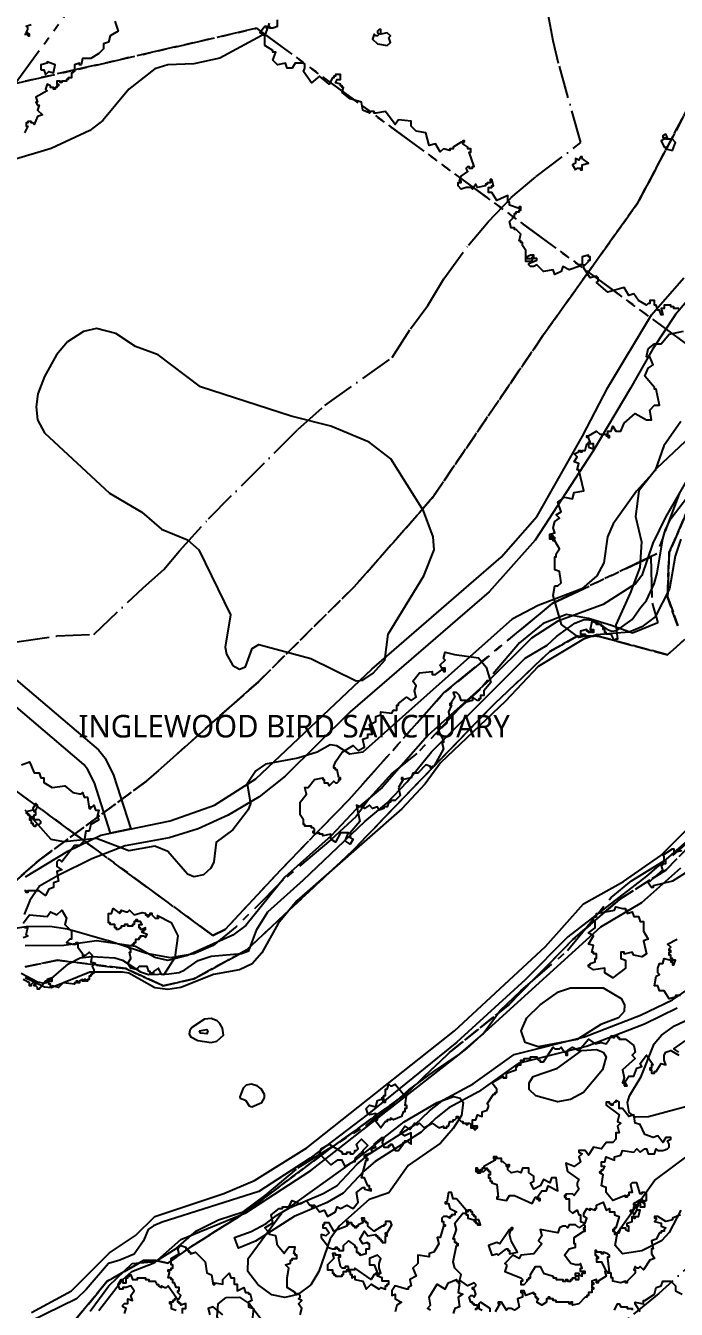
# Model space of a CAD drawing. Header units: metres. Extents: x -400 to 800, y -650 to 500.
# Drawn here: x 228.3 to 329.3, y -300.4 to -101.4 of the extents above; entities that cross this region are included whole.
import ezdxf
from ezdxf.enums import TextEntityAlignment as Align

# ---------------------------------------------------------------- set-up
doc = ezdxf.new("R2010")
doc.units = ezdxf.units.M
doc.header["$LTSCALE"] = 2
for name, pattern in [('DASHDOT', [3.556, 2.54, -0.508, 0, -0.508]), ('DASHED', [1.524, 1.27, -0.254]), ('PHANTOM', [6.35, 3.175, -0.635, 0.635, -0.635, 0.635, -0.635])]:
    doc.linetypes.add(name, pattern=pattern)
for name, color, linetype in [('SITE-FLOOD-LIMIT', 5, 'DASHED'), ('SITE-PATH', 84, 'CONTINUOUS'), ('SITE-PROPERTY', 7, 'PHANTOM'), ('SITE-ROAD-GRAVEL', 32, 'CONTINUOUS'), ('SITE-SETBACK-WATER', 1, 'DASHDOT'), ('SITE-TREE-CANOPY', 94, 'CONTINUOUS'), ('SITE-WATER-EDGE', 5, 'CONTINUOUS'), ('TEXT', 7, 'CONTINUOUS'), ('TOPO-CONTOUR-MAJOR', 8, 'CONTINUOUS'), ('TOPO-CONTOUR-MINOR', 9, 'CONTINUOUS')]:
    doc.layers.add(name, color=color, linetype=linetype)
doc.styles.add('OpenSans', font='OpenSans-Regular.ttf')

msp = doc.modelspace()

# ---------------------------------------------------------------- linework, layer by layer
at = {"layer": 'SITE-FLOOD-LIMIT'}
for points in [[(336.13, -104.65), (323.33, -128.88), (308.61, -149.45), (291.54, -174.49), (279.32, -188.39), (264.45, -203.1), (247.08, -218.53), (230.44, -230.74), (218.52, -241.28), (202.44, -254.21), (189.04, -265.81), (176.36, -278.64), (161.69, -292.39), (152.07, -303.03)], [(152.07, -303.03), (161.69, -292.39), (176.36, -278.64), (189.04, -265.81), (202.44, -254.21), (218.52, -241.28), (230.44, -230.74), (247.08, -218.53), (264.45, -203.1), (279.32, -188.39), (291.54, -174.49), (308.61, -149.45), (323.33, -128.88), (336.13, -104.65)], [(329.52, -194.44), (327.94, -189.95), (328.2, -183.08), (330.84, -177)], [(330.84, -177), (328.2, -183.08), (327.94, -189.95), (329.52, -194.44)], [(228.27, -247.32), (233.29, -246.26), (243.87, -247.58), (249.68, -250.23), (254.44, -249.17), (262.64, -244.68), (279.03, -229.34), (300.71, -206.87), (309.69, -198.41), (313.92, -196.03), (317.1, -196.03), (327.94, -198.94), (330.58, -196.56)], [(330.58, -196.56), (327.94, -198.94), (317.1, -196.03), (313.92, -196.03), (309.69, -198.41), (300.71, -206.87), (279.03, -229.34), (262.64, -244.68), (254.44, -249.17), (249.68, -250.23), (243.87, -247.58), (233.29, -246.26), (228.27, -247.32)], [(335.76, -224.08), (327.65, -232.32), (320.52, -236.79), (313.26, -243.08), (303.34, -253.14), (294.11, -260.55), (287.55, -266.84), (274.97, -275.92), (262.11, -285.56), (254.15, -290.59), (250.38, -293.25), (248.56, -292.83), (246.6, -292.83), (241.01, -296.04), (236.12, -301.91)], [(236.12, -301.91), (241.01, -296.04), (246.6, -292.83), (248.56, -292.83), (250.38, -293.25), (254.15, -290.59), (262.11, -285.56), (274.97, -275.92), (287.55, -266.84), (294.11, -260.55), (303.34, -253.14), (313.26, -243.08), (320.52, -236.79), (327.65, -232.32), (335.76, -224.08)]]:
    msp.add_lwpolyline(points, dxfattribs=at)
at = {"layer": 'SITE-PATH'}
for points in [[(228.32, -233.36), (234.86, -229.37), (239.99, -226.91), (250.77, -224.65), (257.66, -222.24), (264.06, -218.16), (282.07, -201.14), (302.11, -183.82), (307.71, -177.47), (314.74, -165.06), (318.67, -157.52), (325.47, -146.24), (330.48, -140.52)], [(332.73, -141.98), (329.18, -146.17), (325.63, -151.53), (322.2, -157.63), (316.32, -167.42), (307.42, -181.17), (300.25, -189.17), (278.69, -207.78), (268.59, -217.72), (264.59, -220.97), (259.74, -223.8), (255.11, -225.9), (250.62, -227.32), (243.79, -228.56), (238.62, -230.57), (233.4, -233.16), (230.49, -234.82), (228.99, -237.03), (228.13, -239.2)], [(329.45, -253.71), (324.34, -256.16), (315.5, -259.6), (304.75, -262.27), (298.6, -266.68), (293.99, -269.17), (291.99, -270.74), (289.71, -272.9), (282.57, -277.49), (280.8, -278.97), (277.63, -282.4), (275.13, -283.81), (269.99, -285.97), (264, -289.83), (261.39, -290.88), (260.74, -289.27), (263.34, -288.3), (265.66, -287.06), (267.25, -285.83), (269.3, -284.63), (274.49, -282.45), (276.69, -281.21), (279.76, -277.88), (281.68, -276.28), (288.78, -271.72), (291.01, -269.61), (293.18, -267.91), (297.76, -265.44), (304.15, -260.87), (315.05, -258.17), (323.74, -254.78), (328.7, -252.41), (334.49, -248.51)]]:
    msp.add_lwpolyline(points, dxfattribs=at)
at = {"layer": 'SITE-PROPERTY'}
for points in [[(341.35, -158.47), (264.18, -101.82), (226.69, -110.41), (279.89, -37.89), (283.84, -18.14), (421.55, -17.74)], [(183.72, -188.35), (257.39, -242.44), (259.31, -241.49), (267.86, -232.3), (278.54, -221.34), (293.25, -204.84), (310.04, -191), (325.32, -183.73), (325.55, -190.94), (326.45, -193.98), (322.5, -195.6), (319.24, -194.41), (315.67, -193.33), (312.25, -192.67), (308.65, -194.08), (304.98, -197.06), (298.85, -204.3), (295.54, -207.33), (289.05, -214.21), (285.22, -217.3), (281.71, -221.15), (279.6, -224.02), (275.67, -227.61), (268.32, -233.8), (261.13, -240.99), (257.46, -243.97), (254.42, -245.28), (250.81, -245.88), (247.09, -245.21), (240.92, -243.19), (234.85, -241.44), (232.1, -241.06), (228.39, -241.1), (224.54, -241.7)], [(238.36, -300.69), (241.26, -296.74), (244.88, -293.3), (248.49, -292.95), (251.67, -290.94), (254.84, -288.21), (258.28, -286.5), (262.08, -285.29), (265.51, -282.75), (270.59, -278.44), (281.1, -271.92), (284.12, -269.6), (287.8, -266.36), (291.68, -263.51), (295.67, -260.83), (299.29, -257.74), (301.95, -254.06), (305.17, -251.02), (312.42, -244.79), (319.19, -236.54), (322.32, -233.96), (328.78, -230.03), (332.3, -226.94)]]:
    msp.add_lwpolyline(points, dxfattribs=at)
msp.add_lwpolyline([(342.64, -159.42), (336.36, -165.39), (329.8, -173.81), (326.25, -183.3), (310.04, -191), (293.25, -204.84), (278.54, -221.34), (267.86, -232.3), (259.31, -241.49), (257.39, -242.44), (183.72, -188.35), (193.43, -110.75), (214.86, -126.48), (226.69, -110.41), (264.18, -101.82)], close=True, dxfattribs=at)
at = {"layer": 'SITE-ROAD-GRAVEL'}
msp.add_lwpolyline([(225.12, -201.33), (239.66, -213.68), (240.66, -214.93), (241.98, -217.58), (244.64, -225.93), (241.5, -226.59), (239.02, -218.79), (237.96, -216.66), (237.36, -215.92), (222.93, -203.67)], dxfattribs=at)
at = {"layer": 'SITE-SETBACK-WATER'}
for points in [[(226.97, -196.9), (233.16, -196.02), (238.92, -195.78), (246.55, -188.53), (249.76, -185.73), (252.2, -182.8), (256.71, -177.86), (270.56, -164.01), (274.77, -160.27), (285.21, -152.84), (288.04, -148.4), (290.72, -144.8), (293.24, -140.65), (297.03, -135.46), (300.09, -131.82), (303.64, -128.13), (307.54, -124.82), (314.48, -119.53), (311.04, -107.31), (310.2, -103.77), (309.27, -98.8)], [(339.49, -286.29), (326.59, -297.91), (313.3, -308.69)]]:
    msp.add_lwpolyline(points, dxfattribs=at)
at = {"layer": 'SITE-TREE-CANOPY'}
for points in [[(242.18, -100.75), (242.68, -102.26), (241.43, -103), (241.18, -104), (240.43, -104.26), (240.43, -105), (239.68, -105.76), (238.43, -106.51), (237.18, -106.51), (236.93, -107.51), (236.68, -107.51), (236.68, -107.26), (235.93, -107.51), (235.93, -108.51), (235.68, -108.51), (235.68, -108.75), (235.43, -108.75), (235.43, -109.51), (234.93, -109.51), (234.93, -109.75), (234.68, -109.75), (234.68, -110.01), (233.93, -110.01), (233.93, -110.25), (233.68, -110.25), (233.68, -110.01), (233.18, -110.01), (233.18, -110.51), (233.43, -110.51), (233.43, -110.75), (233.18, -110.75), (233.18, -111.01), (232.93, -111.01), (232.93, -111.25), (232.68, -111.25), (232.68, -111.01), (232.18, -111.01), (232.18, -110.75), (231.68, -110.51), (231.43, -111.25), (231.68, -111.51), (229.93, -112.51), (230.18, -113.26), (229.93, -113.26), (230.18, -113.76), (230.43, -113.76), (230.18, -114.5), (230.93, -115.26), (230.18, -115.5), (229.68, -116.76), (229.43, -116.5), (229.18, -116.5), (229.18, -116.26), (228.68, -116.26), (228.68, -116.5), (228.43, -116.5), (228.43, -117.01), (228.68, -117.01), (228.18, -118.01)], [(228.18, -102.76), (228.68, -102.76), (228.68, -102.51), (228.43, -102.51), (228.68, -102.01), (228.68, -101.75), (228.43, -101.51), (229.18, -101.25)], [(329.68, -145.26), (328.93, -145.26), (328.93, -145), (328.43, -145), (328.43, -144.76), (327.43, -144.76), (327.43, -145.26), (326.93, -145.26), (327.18, -146.26), (326.93, -146.26), (326.68, -145.5), (326.43, -145.5), (326.18, -144.76), (325.93, -144.76), (325.93, -144.01), (325.18, -144.01), (325.18, -144.51), (324.93, -144.51), (324.68, -144.76), (323.43, -144.01), (322.68, -143.01), (321.93, -143.25), (321.18, -142.01), (318.68, -142.75), (316.93, -141.25), (317.18, -141.01), (317.18, -140.51), (316.93, -140.26), (315.93, -140.51), (314.93, -139), (314.93, -138.5), (315.18, -138.5), (315.68, -138), (315.68, -137.76), (315.93, -137.76), (315.93, -137.26), (315.68, -137.26), (315.68, -137), (314.68, -137.26), (314.68, -138.5), (314.18, -138.5), (314.18, -138.76), (312.68, -139.26), (311.68, -138.76), (311.43, -139.51), (310.43, -140.01), (310.18, -139.26), (308.68, -139.51), (307.68, -138.5), (307.18, -138.76), (306.68, -138.76), (306.43, -138.5), (306.43, -138.26), (307.68, -137.76), (307.68, -137.5), (306.93, -137.5), (306.93, -137.76), (306.68, -138), (305.93, -138), (305.93, -136.26), (305.43, -135.51), (305.43, -135.01), (305.18, -135.01), (305.18, -134.75), (304.93, -134.75), (305.18, -133.75), (304.43, -133.01), (304.18, -133.01), (304.18, -132.75), (303.68, -132.75), (303.43, -131.76), (303.93, -131.26), (303.93, -131.01), (304.18, -131.01), (304.18, -130.51), (304.43, -130.51), (304.43, -130.26), (304.93, -130.26), (304.93, -130.01), (305.18, -130.01), (305.18, -129.5), (304.93, -129.5), (304.93, -129.76), (303.43, -129.26), (303.43, -128.76), (303.18, -128.76), (303.18, -127.76), (301.43, -128.5), (300.68, -127.26), (300.18, -127.26), (300.18, -126.51), (300.68, -126.51), (300.68, -126.26), (300.93, -126.26), (300.68, -125.25), (300.43, -125.25), (300.43, -125.76), (299.93, -125.76), (299.93, -126.01), (299.68, -126.01), (299.68, -126.26), (298.43, -126.51), (298.18, -126.01), (297.68, -126.76), (297.43, -126.51), (296.68, -126.51), (295.93, -126.76), (295.43, -126.26), (295.43, -125.75), (295.93, -125.75), (295.93, -125.51), (295.68, -125.51), (295.93, -124.75), (296.93, -124.01), (296.68, -123.51), (296.93, -123.25), (297.18, -123.25), (297.18, -123.51), (297.68, -123.51), (297.68, -123.25), (297.93, -123.25), (297.18, -121.01), (297.43, -121.01), (297.43, -120.5), (296.93, -120.5), (296.93, -120.26), (296.18, -119.76), (296.18, -119.5), (295.93, -119.5), (294.68, -120.26), (294.68, -120.5), (294.18, -120.5), (294.18, -120.76), (293.18, -120.5), (292.68, -121), (291.93, -119.76), (290.93, -120), (290.43, -118.01), (288.93, -117.76), (288.18, -117.01), (288.18, -116.25), (286.18, -116.01), (285.68, -116.75), (284.18, -114.75), (282.68, -115.01), (282.43, -115.01), (282.43, -114.75), (281.68, -114.75), (281.68, -115.01), (280.68, -114.51), (280.43, -113.26), (278.68, -112.76), (277.43, -111.76), (277.68, -111), (277.43, -111), (277.43, -110.76), (277.18, -110.76), (277.18, -110.5), (276.43, -110.26), (276.68, -109.76), (277.18, -109.76), (277.18, -109.01), (276.43, -109.01), (276.43, -109.26), (276.18, -109.26), (276.18, -109.51), (275.93, -109.51), (275.43, -110.5), (273.93, -109.26), (272.68, -110.26), (271.43, -108.51), (271.68, -108.01), (271.68, -107.51), (271.43, -107.25), (270.18, -107.25), (269.68, -108.01), (268.93, -108.01), (268.68, -107.25), (267.43, -107.51), (266.68, -106.75), (267.18, -105.51), (266.68, -105.51), (266.68, -105.26), (265.43, -104.51), (265.43, -103), (264.68, -102.5), (265.43, -101.5), (265.68, -101.5), (265.68, -101.76), (265.93, -101.76), (265.93, -101.5), (266.18, -101.5), (266.18, -101.76), (266.68, -101.76), (267.43, -101.5), (267.43, -100.51)], [(330.68, -165.89), (326.2, -170.07), (323.46, -173.52), (322.94, -177.48), (323.91, -181.44), (323.64, -185.4), (322.14, -189.36), (319.89, -194.3), (320.18, -196.5), (319.93, -196.5), (319.68, -196.76), (319.18, -195.76), (318.43, -195.76), (318.43, -195.5), (318.18, -195.5), (318.18, -195), (317.93, -195), (317.93, -194.5), (317.68, -194.5), (317.68, -194.26), (316.93, -194.26), (316.93, -194.01), (316.18, -193.76), (315.93, -195), (316.43, -195), (316.43, -195.5), (316.18, -195.5), (316.18, -195.26), (315.93, -195.26), (315.93, -195.5), (315.68, -195.5), (315.68, -195.26), (315.43, -195.26), (315.43, -195), (314.43, -195.26), (314.43, -195.76), (315.18, -195.76), (315.18, -196), (315.42, -196), (314.19, -196.25), (311.47, -194.26), (310.18, -189.74), (310.43, -188.26), (310.93, -188.26), (311.43, -187.76), (311.18, -186), (310.43, -185.76), (310.43, -183.76), (310.68, -183.76), (310.68, -183.26), (311.18, -182.51), (310.43, -181.25), (310.18, -181.25), (310.18, -181.01), (310.43, -181.01), (310.43, -180.75), (310.18, -180.75), (310.18, -180.51), (309.93, -180.51), (309.93, -181.01), (309.68, -181.01), (309.68, -180.25), (310.43, -180.01), (310.18, -179.26), (310.43, -178.26), (311.18, -177.76), (310.68, -177.26), (311.43, -176.76), (310.93, -175.26), (311.93, -174.51), (313.18, -174.76), (313.43, -173.76), (314.93, -173.51), (314.18, -170.25), (313.93, -170.25), (314.18, -169.26), (313.43, -169.01), (313.93, -168.26), (313.43, -167.76), (314.18, -167.5), (314.18, -167.26), (314.43, -167.26), (314.43, -167.5), (314.68, -167.5), (314.68, -167.26), (315.18, -167.26), (315.43, -166.26), (315.68, -166.26), (315.68, -166), (315.93, -166), (315.68, -165.26), (315.43, -165.26), (315.43, -165.01), (315.68, -165.01), (316.93, -164.26), (317.43, -164.76), (318.43, -164.76), (318.43, -165), (318.68, -165), (318.68, -164.26), (319.18, -164.26), (319.43, -163.51), (319.93, -164.26), (320.68, -164.26), (321.18, -163.01), (322.93, -161.51), (324.68, -162.51), (325.43, -162.51), (325.18, -161.01), (325.93, -160.25), (326.68, -160.25), (326.18, -157.76), (325.93, -157.76), (325.93, -157.5), (324.43, -155.76), (324.93, -154.51), (325.68, -154.01), (325.18, -152.75), (324.68, -152.75), (324.93, -151.51), (325.93, -150.75), (326.93, -150.75), (328.18, -149.26), (330.43, -148.76)], [(227.68, -216.01), (228.93, -215.51), (229.68, -217.25), (230.43, -217.25), (230.68, -218.01), (231.18, -218.01), (231.18, -218.75), (232.43, -219.51), (234.43, -219.26), (235.68, -220.26), (236.68, -220.5), (236.93, -220.5), (237.18, -220.26), (237.43, -221), (237.93, -221), (238.18, -222.76), (238.43, -222.76), (238.43, -222.5), (238.68, -222.5), (238.93, -222.26), (239.18, -223), (239.68, -223), (239.43, -224.01), (239.68, -224.51), (238.43, -225.25), (238.18, -226.25), (237.68, -226.25), (237.43, -227.75), (236.68, -228.51), (235.93, -228.51), (233.93, -231), (233.68, -230.76), (233.43, -230.76), (233.18, -231), (233.18, -231.76), (233.93, -232.26), (233.18, -232.5), (233.43, -234.01), (232.68, -234.26), (232.68, -235.01), (231.93, -235.26), (231.43, -236.25), (230.43, -235.51), (228.68, -235.51), (228.68, -235.75), (228.43, -235.75), (228.43, -235.51), (228.18, -235.51)], [(330.68, -232.76), (328.68, -234), (325.68, -234.76), (325.68, -235), (325.43, -235), (324.93, -234.26), (327.18, -232.26), (326.93, -231.51), (327.18, -231.51), (327.18, -231.26), (327.68, -231.26), (327.68, -230.75), (327.43, -230.75), (327.43, -230.25), (327.18, -230.01), (328.68, -229.01), (328.93, -229.01), (328.93, -229.51), (330.18, -229.25)], [(227.93, -240.51), (228.93, -239.26), (231.68, -239.51), (232.18, -238.76), (233.18, -239.26), (233.93, -238.51), (234.68, -239.76), (234.43, -240.76), (235.43, -241.76), (235.43, -243.01), (235.18, -243.01), (234.68, -243.51), (235.68, -243.76), (236.18, -243.76), (236.18, -243.51), (236.43, -243.51), (236.43, -244.26), (237.18, -245.25), (237.18, -245.75), (237.43, -245.75), (237.43, -245.51), (237.68, -245.51), (238.18, -245.01), (238.68, -245.51), (238.43, -246.51), (239.18, -246.75), (238.68, -247.25), (238.93, -247.76), (238.93, -248.26), (238.68, -248.26), (238.68, -248.51), (238.43, -248.51), (238.43, -248.76), (238.18, -248.76), (238.18, -249.26), (237.93, -249.26), (237.93, -249.5), (237.68, -249.5), (237.68, -249.26), (237.43, -249.26), (237.43, -249.5), (237.18, -249.5), (237.18, -249.26), (236.68, -249.51), (236.68, -249.76), (236.43, -249.76), (236.43, -249.51), (236.18, -249.51), (236.18, -249.76), (235.93, -249.76), (235.93, -250), (234.18, -249.76), (233.43, -250.5), (232.43, -250.26), (232.43, -250.5), (232.18, -250.5), (232.18, -250), (231.93, -250), (231.93, -249.51), (232.43, -249.51), (232.43, -249.01), (231.68, -249.26), (231.68, -249.51), (231.43, -249.51), (230.43, -250.76), (230.18, -250.76), (230.18, -250.5), (229.93, -250.26), (229.68, -250.26), (229.68, -250.01), (229.93, -250.01), (229.93, -249.76), (229.43, -249.76), (229.18, -250.01), (229.18, -250.26), (228.93, -250.26), (228.93, -249.76), (227.93, -249.26)], [(227.93, -242.76), (228.68, -242.5), (228.43, -242.26), (228.68, -241.26), (228.18, -241.26)], [(329.93, -251.76), (329.18, -251.76), (329.18, -252.01), (328.18, -252.26), (327.43, -251.01), (326.68, -251.01), (326.43, -250.25), (325.93, -250.25), (326.18, -248.75), (326.68, -248.51), (326.43, -248.25), (326.43, -247.51), (326.68, -246.76), (327.18, -246.76), (327.43, -246.01), (328.43, -246.26), (328.43, -246.51), (328.68, -246.51), (328.68, -247.01), (328.93, -247.01), (329.18, -246.26), (328.68, -246.26), (328.68, -246.01), (328.43, -246.01), (328.43, -245.51), (328.18, -245.51), (328.18, -245), (328.43, -245), (328.43, -244.76), (328.18, -244.76), (328.18, -244.5), (328.43, -244.26), (327.93, -243.76), (329.43, -243)], [(270.93, -301.25), (271.18, -300.26), (270.68, -299.51), (271.18, -299.01), (270.68, -298.76), (270.93, -298.5), (270.93, -298.26), (270.68, -298), (270.18, -298), (270.18, -297.76), (268.93, -297), (268.93, -295.51), (269.18, -294.01), (268.68, -293.51), (269.43, -293.25), (269.43, -292.75), (269.68, -292.75), (269.68, -292.51), (270.43, -292.51), (270.43, -292.01), (270.18, -292.01), (270.18, -291.75), (269.93, -291.75), (270.18, -290.75), (269.18, -290.75), (268.43, -291.75), (267.43, -290.51), (267.18, -289), (266.18, -288.76), (266.18, -288.5), (265.93, -288.5), (265.93, -288.26), (265.43, -287.76), (266.68, -287), (266.43, -285.76), (267.68, -284.76), (268.18, -284.76), (268.18, -284.51), (269.18, -284.51), (269.68, -283.51), (270.93, -284.01), (271.93, -283.51), (272.43, -284.26), (272.68, -284.26), (272.68, -284.51), (272.93, -284.51), (272.93, -284.26), (273.18, -284.26), (273.93, -285.26), (274.68, -285.01), (275.18, -286), (276.43, -285.26), (276.68, -284.51), (277.18, -284.76), (278.18, -284.26), (279.18, -284.76), (279.93, -283.76), (279.68, -282.25), (280.68, -281.51), (280.93, -281.51), (280.93, -281.75), (281.93, -282.01), (281.93, -281.75), (281.68, -281.75), (281.68, -281.25), (281.43, -281.25), (280.93, -280.01), (280.43, -280.01), (281.18, -277.26), (281.43, -277.26), (281.43, -277), (281.18, -277), (281.18, -276.76), (280.93, -276.76), (280.93, -276.5), (282.18, -276), (281.93, -275.5), (282.68, -275.26), (282.43, -274.76), (283.68, -273.76), (283.93, -273.76), (283.68, -274.51), (283.93, -275.26), (284.68, -275.26), (284.68, -275), (284.93, -275), (284.93, -274.76), (285.18, -274.76), (285.68, -275.76), (286.18, -275.76), (286.93, -274.76), (286.93, -274.51), (287.18, -274.51), (287.18, -274.26), (287.43, -274.26), (288.18, -274.76), (288.18, -273.01), (287.18, -273.51), (286.43, -273.01), (287.18, -272.01), (287.93, -272.51), (288.68, -271.51), (288.93, -271.75), (289.18, -271.75), (289.43, -271.51), (290.18, -272.25), (291.43, -271.51), (292.43, -272.25), (293.18, -272.01), (293.18, -272.25), (293.68, -272.25), (293.68, -272.01), (293.93, -272.01), (294.18, -271.25), (294.68, -271.25), (294.68, -271.01), (294.93, -271.01), (295.18, -270.75), (295.18, -270.51), (295.43, -270.51), (295.43, -270.75), (295.93, -271.25), (296.18, -271.25), (296.18, -271.51), (296.68, -271.51), (296.68, -271.75), (296.93, -271.75), (296.93, -271.51), (297.18, -271.51), (297.43, -271.75), (297.43, -272.26), (297.93, -272.26), (297.93, -272.51), (298.18, -272.51), (298.18, -272.26), (298.43, -272.26), (298.43, -272.01), (297.68, -272.01), (297.68, -271.01), (298.18, -271.01), (298.43, -270.25), (299.18, -270.51), (299.18, -269.75), (299.93, -269.51), (300.18, -269.01), (300.18, -268.76), (299.93, -268.51), (300.93, -267.01), (301.18, -267.01), (301.18, -266.76), (301.43, -266.76), (301.43, -266.26), (300.68, -265.26), (302.43, -264.26), (302.43, -264.5), (302.93, -264.5), (302.93, -263.76), (304.43, -263.26), (304.43, -262.76), (304.68, -262.76), (304.68, -262.51), (305.18, -262.51), (305.18, -261.76), (305.68, -261.76), (305.68, -261.51), (306.68, -261.51), (306.68, -261.25), (307.68, -261.25), (307.68, -261.51), (307.93, -261.76), (308.18, -261.76), (308.18, -262.01), (308.68, -262.01), (310.18, -259.75), (310.43, -260.01), (311.18, -260.01), (311.43, -259.75), (311.93, -260.51), (312.18, -260.51), (312.18, -261.01), (312.43, -261.01), (312.43, -260.25), (313.18, -259.75), (314.18, -260.25), (315.68, -258.51), (316.68, -259.25), (317.68, -259.01), (318.43, -259.25), (318.93, -258.51), (318.93, -258.25), (319.18, -258.25), (319.18, -258.01), (319.43, -258.01), (319.43, -258.25), (319.68, -258.25), (319.68, -258.01), (320.18, -258.01), (320.18, -258.25), (320.43, -258.25), (320.43, -258.51), (321.43, -258.51), (322.68, -259.51), (322.93, -260.51), (322.43, -261.01), (322.93, -261.51), (320.93, -263.26), (321.18, -264.5), (320.93, -265.26), (321.18, -265.26), (321.18, -265), (321.43, -265), (321.93, -264.26), (322.68, -264.26), (323.18, -263), (323.93, -262.76), (323.68, -262.26), (324.68, -261.01), (325.68, -262.5), (325.43, -262.5), (325.43, -263), (325.18, -263), (325.18, -263.26), (325.43, -263.26), (325.43, -263.76), (325.93, -263.76), (325.93, -263.5), (326.18, -263.5), (326.93, -262.26), (327.68, -262.5), (327.43, -261.76), (327.43, -261.01), (327.68, -260.51), (328.43, -260.26), (329.68, -261.01)], [(329.68, -260.51), (328.93, -260.01), (330.68, -258.75)], [(298.18, -300.51), (298.18, -300.25), (298.43, -300.25), (298.43, -299.75), (297.93, -299.75), (297.93, -299.51), (297.68, -299.51), (297.68, -299.25), (297.43, -299.25), (297.18, -298.51), (297.43, -298.26), (297.68, -298.26), (297.93, -298.51), (298.18, -298.01), (297.93, -297.26), (297.68, -297.26), (297.68, -297.01), (297.93, -297.01), (298.18, -296.76), (298.18, -296.51), (297.93, -296.26), (296.93, -296.76), (295.93, -296), (295.68, -296), (295.93, -295), (294.93, -294), (294.68, -293.01), (295.18, -290.51), (295.43, -290.51), (295.43, -290.25), (295.18, -290.25), (295.18, -290.01), (294.93, -290.01), (294.93, -289.51), (294.68, -289.51), (295.18, -288.01), (294.93, -287.01), (296.18, -285.5), (296.68, -285.5), (296.68, -285.76), (296.93, -285.76), (296.93, -286.26), (297.93, -286.5), (297.93, -286.76), (298.18, -286.76), (298.18, -287.01), (298.43, -287.01), (298.43, -287.26), (298.93, -287.26), (298.68, -286.5), (298.18, -286.5), (298.18, -286), (297.93, -286), (297.93, -285.76), (297.68, -285.76), (297.68, -285.26), (297.43, -285.26), (297.43, -285), (296.93, -285), (296.93, -285.26), (296.68, -285.26), (296.68, -285), (295.18, -283.26), (294.68, -283.26), (294.43, -282.26), (293.93, -282.26), (293.68, -283.76), (293.43, -283.76), (293.43, -284), (293.93, -284), (294.18, -284.76), (295.18, -285.26), (294.93, -285.5), (294.93, -285.76), (294.43, -285.76), (294.43, -286), (294.18, -286), (294.18, -286.26), (293.68, -286), (293.18, -286), (292.93, -286.26), (292.93, -286.76), (293.18, -286.76), (293.18, -287.26), (293.43, -287.26), (293.43, -287.51), (293.18, -287.51), (292.68, -289.25), (292.18, -289.25), (292.43, -290.25), (291.68, -291.51), (290.93, -291.75), (290.93, -292.26), (289.18, -292.01), (289.18, -293.26), (288.43, -294.01), (288.93, -295.26), (287.93, -295.76), (288.18, -296.76), (287.68, -297), (287.68, -297.26), (287.43, -297.26), (285.68, -296.76), (285.18, -297.51), (285.18, -298.26), (285.68, -298.01), (285.68, -298.76), (286.68, -299.25), (285.93, -299.75), (285.68, -300.75)], [(329.93, -285.76), (328.68, -286.26), (328.68, -286.51), (327.68, -286.75), (326.43, -286.01), (325.93, -286.01), (325.93, -286.26), (326.18, -286.26), (326.18, -286.51), (325.93, -286.75), (326.93, -287.01), (326.93, -287.51), (327.68, -287.75), (327.43, -288.01), (327.43, -288.25), (326.93, -288.25), (326.93, -288.51), (326.68, -288.51), (326.18, -289.51), (325.43, -289.76), (325.68, -291.01), (325.43, -291.01), (325.43, -291.76), (325.93, -292.5), (325.18, -292.76), (324.18, -294.26), (323.68, -293.76), (323.43, -294), (323.18, -294), (322.93, -293.76), (322.68, -294.26), (322.93, -294.26), (322.93, -294.76), (321.68, -296.01), (321.68, -296.26), (321.43, -296.26), (321.43, -296.01), (320.68, -296.26), (319.43, -296.01), (319.43, -295.51), (319.18, -295.51), (319.18, -294.76), (318.68, -294.76), (318.68, -294.5), (318.93, -294.5), (318.68, -292.5), (318.68, -292.26), (318.93, -292.26), (318.93, -292), (318.68, -291.76), (317.93, -291.51), (317.93, -291.76), (317.68, -291.76), (317.68, -291.51), (316.93, -291.51), (316.93, -291.26), (316.68, -291.26), (316.68, -292), (316.93, -292), (316.93, -292.26), (317.18, -292.26), (317.18, -292.5), (316.93, -292.5), (316.93, -293), (317.68, -293), (318.43, -294.5), (318.18, -294.5), (318.43, -295.26), (317.18, -296.01), (317.18, -296.26), (316.93, -296.26), (316.93, -295.76), (316.18, -296.01), (316.18, -296.26), (316.43, -296.26), (316.43, -296.51), (316.18, -296.51), (316.18, -297.01), (316.43, -297.01), (316.43, -297.25), (316.18, -297.25), (316.18, -297.75), (315.68, -297.75), (315.68, -298.25), (315.43, -298.25), (315.43, -298.51), (315.18, -298.51), (314.18, -299.51), (313.18, -299.75), (313.18, -299.25), (312.93, -299.25), (312.93, -299.51), (312.68, -299.51), (312.68, -299.25), (310.68, -299.25), (310.68, -299.01), (310.18, -299.01), (310.18, -298.75), (309.68, -298.75), (309.68, -298.51), (309.43, -298.51), (309.43, -298.75), (309.18, -298.75), (309.18, -299.25), (308.43, -299.75), (307.68, -299.25), (307.93, -298.75), (307.68, -298.75), (307.68, -298.51), (307.43, -298.51), (307.43, -298.01), (307.18, -298.01), (307.18, -297.75), (305.93, -298.25), (305.68, -297.51), (305.18, -297.51), (305.18, -297.75), (305.43, -297.75), (305.43, -298.51), (304.68, -298.75), (304.93, -300.01), (304.18, -300.51), (303.68, -300.25), (303.18, -300.25), (302.93, -300.51), (302.18, -299.25), (301.68, -299.25), (301.68, -299.51), (301.93, -299.51), (301.18, -300.75)], [(252.68, -301.01), (252.68, -300.26), (253.18, -300.26), (253.18, -299.5), (252.43, -299.76), (252.43, -299.5), (252.18, -299.5), (252.18, -299.26), (251.93, -299.26), (251.93, -298.76), (252.18, -298.76), (252.43, -298.26), (251.93, -297.76), (251.93, -297.5), (252.18, -297.5), (252.18, -297.01), (251.68, -297.01), (251.43, -296.26), (251.18, -296.26), (251.18, -295.76), (250.93, -295.76), (250.93, -295.51), (250.43, -295.51), (250.68, -294.75), (250.68, -294.51), (250.43, -294.51), (250.43, -294.25), (250.93, -294.25), (250.93, -294.01), (251.18, -294.01), (251.18, -293.51), (250.93, -293.51), (250.93, -292.51), (252.18, -291.76), (251.93, -291.01), (252.43, -290.51), (253.18, -290.76), (253.18, -291.01), (253.43, -291.01), (253.43, -291.26), (253.68, -291.26), (253.68, -291.51), (253.93, -291.51), (253.93, -291.76), (254.68, -291.51), (256.18, -293.01), (256.43, -294.75), (257.18, -295.01), (257.43, -296.51), (257.68, -296.51), (257.68, -296.26), (258.93, -296.5), (258.93, -295.76), (259.93, -294.76), (260.18, -295.51), (260.68, -295.51), (260.68, -296.5), (261.18, -296.5), (261.18, -297.5), (262.18, -297), (262.43, -297.76), (262.93, -297.76), (262.93, -298), (263.18, -298), (263.43, -299), (262.93, -299.26), (262.93, -300.01), (263.68, -300.26), (263.43, -302.51)], [(243.68, -301.01), (243.93, -300.26), (243.43, -300), (243.43, -299.76), (243.68, -299.5), (244.18, -299.5), (244.18, -298.76), (244.93, -299), (244.68, -298.26), (245.18, -297.51), (244.68, -296.76), (243.93, -297.01), (243.43, -297.01), (243.43, -297.26), (242.93, -297.26), (242.68, -296.51), (243.18, -295.75), (243.43, -295.75), (243.43, -296.26), (243.93, -296.26), (243.93, -295.51), (244.18, -295.51), (244.18, -295.25), (244.43, -295.25), (244.43, -295.01), (244.68, -295.01), (244.93, -295.75), (245.68, -295.75), (245.68, -295.51), (246.93, -295.51), (246.93, -295.76), (247.43, -295.76), (247.43, -296.01), (248.43, -296.01), (248.68, -296.51), (248.93, -296.51), (248.93, -296.76), (249.43, -297.01), (249.43, -296.76), (249.93, -297.01), (250.18, -297.01), (250.43, -296.76), (251.68, -298.5), (251.68, -298.76), (251.43, -298.76), (251.43, -299), (251.18, -299), (251.18, -299.26), (250.68, -299.26), (250.68, -299.5), (250.93, -299.5), (250.93, -300.26), (251.68, -300.51)], [(291.18, -300.51), (290.68, -300.25), (291.18, -299.75), (290.93, -298.51), (292.18, -296.5), (293.43, -297.26), (293.93, -296.26), (295.18, -295.76), (295.18, -296), (295.43, -296), (295.43, -296.26), (295.68, -296.26), (295.43, -297.76), (296.18, -298.01), (295.43, -298.51), (295.68, -300.01), (294.93, -300.25), (294.68, -301.01)], [(323.68, -300.76), (322.93, -299.51), (322.93, -299.25), (324.18, -299.51), (324.18, -299.01), (324.43, -299.01), (325.93, -298.01), (326.18, -297.01), (326.93, -296.75), (327.18, -296.01), (328.43, -296.01), (329.18, -296.75), (329.18, -297.51), (330.18, -298.01)], [(258.93, -301.26), (257.43, -300.01), (256.68, -300.26), (256.93, -301.26)], [(300.43, -300.75), (300.43, -300.25), (298.93, -299.25), (298.68, -299.51), (298.68, -300.25), (299.18, -300.51)], [(319.68, -300.51), (320.18, -299.51), (320.43, -299.51), (320.68, -300.01), (321.68, -300.01), (321.68, -300.26), (322.43, -300.26), (322.43, -300.51)]]:
    msp.add_lwpolyline(points, dxfattribs=at)
for points in [[(228.68, -103.01), (228.93, -103.01), (228.93, -102.76), (228.68, -102.76)], [(284.68, -103.26), (284.93, -103.01), (284.43, -102.51), (283.43, -102.76), (283.43, -102), (283.18, -102), (282.93, -102.26), (282.93, -102.51), (283.18, -102.76), (282.93, -103.01), (282.68, -103.01), (282.43, -102.76), (282.18, -103.51), (282.93, -104.25), (284.43, -104.51), (284.93, -104.01)], [(230.68, -108.26), (231.18, -108.26), (231.43, -109.01), (231.93, -108.51), (232.68, -108.75), (232.93, -107.51), (231.68, -107.01), (231.68, -107.26), (230.68, -107.51)], [(296.43, -119.5), (296.43, -119.26), (296.18, -119.26), (296.18, -119.5)], [(328.68, -120.75), (329.18, -119.51), (328.68, -119.01), (327.68, -119.01), (327.68, -118.76), (327.93, -118.76), (327.68, -118.26), (327.18, -118.5), (327.18, -118.76), (327.43, -118.76), (327.43, -119.01), (326.93, -119.26), (327.43, -120.26), (327.68, -120.26), (327.68, -120.51)], [(313.68, -123.75), (313.93, -123.51), (314.43, -123.51), (314.43, -123.75), (314.68, -123.75), (314.68, -123.01), (315.68, -122.75), (314.68, -122.01), (314.68, -121.75), (314.43, -121.75), (314.18, -122.25), (313.68, -122.01), (313.68, -122.75), (313.18, -123.01)], [(306.93, -137.26), (307.18, -137.26), (307.18, -137), (306.68, -137), (306.18, -137.26), (306.18, -137.5), (306.93, -137.5)], [(318.68, -165.26), (318.93, -165.26), (318.93, -165), (318.68, -165)], [(315.68, -166.76), (316.43, -167), (316.43, -166.26), (315.68, -166.26)], [(286.18, -219.51), (286.43, -220.76), (285.68, -221.51), (284.93, -221.51), (284.93, -221.75), (284.68, -221.75), (284.43, -222.51), (283.93, -222.51), (283.93, -222.75), (283.18, -223.01), (282.93, -222.51), (282.18, -222.75), (281.68, -222.25), (280.93, -222.75), (280.68, -222.25), (280.43, -222.51), (280.18, -222.51), (279.68, -222.25), (280.18, -224.76), (278.68, -226.51), (278.68, -227.26), (279.18, -227.5), (278.68, -228.26), (277.93, -227.76), (278.43, -226.51), (277.18, -226.51), (276.43, -228), (275.68, -227.5), (275.68, -226.76), (274.43, -227), (274.43, -226.76), (273.93, -226.76), (273.93, -226.51), (273.18, -226.76), (273.18, -226.51), (272.93, -226.51), (272.93, -226.26), (273.18, -226.26), (273.18, -226.01), (272.93, -225.76), (272.68, -225.76), (272.68, -225.51), (271.68, -225.51), (271.68, -225.25), (271.43, -225.25), (271.43, -224.51), (270.93, -223.75), (270.93, -221.76), (271.93, -220.51), (271.68, -219.5), (272.18, -219.5), (273.18, -218.26), (274.43, -218), (274.43, -218.26), (274.68, -218.26), (274.68, -218.76), (275.18, -218.76), (275.43, -219.26), (276.18, -218.5), (276.43, -218.76), (276.68, -218.76), (276.93, -218.5), (276.93, -218.26), (277.18, -218.26), (277.18, -218), (276.93, -218), (276.68, -216.76), (276.43, -216.76), (276.43, -216.51), (276.18, -216.51), (276.18, -216.26), (276.43, -215.51), (277.43, -214.01), (279.18, -213.01), (279.93, -213.75), (280.93, -213.25), (280.68, -212.01), (281.43, -211.75), (281.43, -211.26), (282.18, -211.26), (281.68, -209.76), (282.68, -209.26), (282.68, -208.5), (283.43, -208.26), (283.43, -207.76), (285.18, -208), (285.43, -207.5), (285.93, -207.5), (285.93, -206.76), (286.18, -206.76), (286.18, -206.5), (287.43, -205.51), (288.18, -206.01), (288.93, -205.51), (288.68, -204.51), (288.93, -203.75), (288.43, -203.01), (289.43, -201.75), (291.43, -201.51), (291.43, -202.01), (291.93, -202.01), (292.93, -201.25), (293.18, -201.25), (293.18, -201.51), (293.43, -201.51), (293.43, -201.01), (292.93, -201.01), (292.68, -200.51), (293.43, -199.76), (293.18, -199.51), (293.43, -198.5), (294.87, -198.87), (298.58, -199.38), (299.81, -200.87), (300.51, -203.21), (299.43, -204.51), (299.43, -205.26), (298.93, -205.26), (298.93, -205.76), (298.68, -205.76), (298.68, -206), (298.43, -206), (297.68, -205.51), (297.68, -206), (296.68, -206.26), (296.68, -206), (295.93, -206), (295.68, -205.26), (295.18, -204.76), (294.68, -204.76), (294.93, -205.51), (294.43, -206.26), (294.43, -206.5), (294.18, -206.5), (294.18, -206.76), (294.43, -206.76), (293.93, -207.76), (294.18, -208.76), (293.68, -208.76), (293.68, -209.51), (292.93, -210.26), (292.68, -210.01), (292.43, -210.01), (292.18, -210.26), (292.43, -210.51), (292.43, -210.76), (292.18, -211.25), (292.68, -211.25), (293.18, -212.25), (293.18, -212.51), (292.93, -212.51), (293.18, -213.51), (291.68, -216.26), (291.43, -216.26), (291.43, -216.5), (291.18, -216.5), (291.18, -216.26), (290.43, -216), (289.18, -217.26), (288.43, -217.26), (288.18, -218), (286.93, -218.26)], [(286.93, -218), (286.68, -218), (286.68, -218.26), (286.93, -218.26)], [(229.93, -225.26), (230.43, -225.26), (230.68, -225.01), (230.68, -224.76), (230.43, -224.51), (229.68, -224.51), (229.68, -224.26), (229.43, -224.26), (229.43, -224.01), (229.68, -224.01), (229.68, -223.76), (229.93, -223.76), (229.93, -223.26), (229.68, -223.26), (229.68, -223), (229.93, -223), (230.18, -222.5), (230.18, -222.26), (229.93, -222), (229.43, -222.76), (229.43, -223), (228.43, -223.26), (228.43, -223.5), (228.68, -223.5), (228.68, -223.76), (228.93, -223.76), (228.93, -224.01), (229.18, -224.01), (229.18, -224.26), (228.93, -224.26), (228.93, -224.51), (229.18, -224.51), (229.18, -225.01), (229.43, -225.01), (229.43, -225.26), (229.68, -225.51), (229.93, -225.51)], [(247.93, -239.26), (248.43, -239.76), (248.93, -239.76), (248.79, -239.32), (250.92, -240.43), (251.97, -242.47), (251.5, -245.84), (249.77, -248.55), (249.43, -248.5), (248.93, -247.51), (248.18, -248.01), (248.18, -248.26), (247.68, -248.26), (247.68, -248.01), (247.43, -248.01), (247.18, -247.26), (245.93, -247.26), (245.68, -247.51), (245.68, -247.76), (244.68, -247.51), (244.18, -246.75), (244.68, -246.01), (244.43, -245.01), (244.68, -245.01), (244.68, -244.51), (244.43, -244.51), (244.43, -244.01), (244.93, -244.01), (244.93, -243.76), (245.18, -243.76), (245.18, -243.51), (245.43, -243.51), (245.43, -243.01), (245.93, -243.01), (245.93, -242.76), (246.18, -242.76), (246.18, -242.51), (246.68, -242.51), (246.93, -242.76), (247.18, -242.26), (246.43, -242), (246.43, -241.76), (246.68, -241.76), (246.68, -241.5), (246.93, -241.5), (246.93, -241.26), (246.43, -241.5), (246.18, -241.5), (246.18, -241.26), (245.93, -241.26), (245.93, -240.76), (246.43, -240.76), (246.18, -240.26), (245.68, -240.26), (245.68, -240), (245.43, -240), (245.43, -240.26), (245.18, -240.26), (245.18, -240.76), (244.93, -240.76), (244.93, -241), (244.18, -241), (244.18, -240.76), (243.68, -240.76), (243.68, -241), (243.18, -241), (243.18, -241.26), (242.68, -241.5), (242.43, -241.5), (242.43, -241.26), (242.18, -241.26), (242.18, -240.76), (241.43, -240.76), (241.43, -240.5), (241.18, -240.5), (241.18, -239.01), (241.68, -239.01), (241.93, -238.26), (242.93, -239.01), (242.93, -238.76), (243.18, -238.76), (243.18, -238.51), (243.93, -238.76), (244.18, -238.76), (244.43, -238.51), (245.18, -239.26), (246.43, -238.9), (246.93, -239), (246.93, -239.26), (247.18, -239.26), (247.18, -239.5), (247.43, -239.5), (247.43, -239.26), (247.68, -239.26), (247.68, -239), (247.93, -239)], [(320.93, -238.25), (321.43, -238.25), (321.43, -238.51), (321.68, -238.51), (321.68, -239.01), (322.43, -238.75), (322.68, -239.51), (323.43, -239.51), (323.68, -240.25), (324.18, -240.25), (324.18, -241.76), (324.93, -243), (324.18, -243.26), (324.68, -245.26), (323.93, -245.76), (322.68, -245.5), (322.43, -245), (321.43, -245.26), (321.18, -245.26), (321.18, -245), (320.68, -245), (320.68, -246.01), (321.43, -246.26), (321.43, -247.51), (319.43, -249.01), (318.18, -248.25), (318.18, -247.51), (316.43, -247.76), (315.68, -247.26), (315.68, -247.01), (315.93, -247.01), (315.93, -246.76), (316.68, -246.51), (316.68, -246), (316.93, -246), (316.93, -245.26), (316.43, -245.26), (316.43, -245), (316.18, -245), (316.43, -244), (315.68, -243.76), (316.43, -242.51), (315.68, -242.01), (316.68, -241.25), (316.68, -240.25), (316.18, -239.75), (316.93, -239.51), (316.93, -239.01), (319.68, -238.51), (319.93, -238.01)], [(283.68, -267.5), (283.93, -267.5), (283.93, -267.26), (284.18, -267.26), (284.18, -266.26), (284.43, -266.26), (284.68, -265.5), (284.93, -265.76), (285.18, -265.76), (285.68, -265.5), (286.93, -267), (287.43, -267), (287.18, -268.76), (287.43, -268.76), (287.43, -269.26), (287.18, -269.26), (287.18, -269.76), (286.93, -269.76), (286.68, -270.51), (285.43, -271.01), (284.93, -270.75), (284.93, -271.01), (284.43, -271.01), (284.43, -271.25), (284.18, -271.25), (283.43, -272.25), (282.68, -271.25), (282.68, -271.01), (282.93, -271.01), (282.93, -270.51), (282.68, -270.51), (282.68, -270.01), (281.68, -270.25), (281.68, -270.01), (281.43, -270.01), (281.18, -269.26), (281.68, -268.76), (282.68, -269.01), (282.93, -268), (283.68, -267.76)], [(321.18, -265.76), (321.68, -265.76), (321.43, -265.26), (321.18, -265.26)], [(283.68, -268), (283.93, -268), (283.93, -267.76), (283.68, -267.76)], [(283.93, -268.26), (284.18, -268.26), (284.18, -268), (283.93, -268)], [(324.43, -283.76), (324.43, -283.5), (324.68, -283.5), (324.68, -282.5), (324.43, -282.26), (323.93, -282.26), (323.93, -282.5), (323.68, -282.5), (323.18, -280.76), (322.43, -280.76), (322.18, -281.01), (322.43, -282.26), (321.93, -282.26), (321.93, -282.76), (321.68, -282.76), (321.68, -283), (321.43, -283), (321.43, -282.76), (319.43, -283.5), (318.43, -282.26), (318.43, -281.51), (317.68, -281.26), (317.93, -279.51), (317.43, -279.25), (317.43, -279.01), (317.68, -279.01), (317.68, -278.75), (317.93, -278.75), (318.18, -278.25), (317.68, -278.25), (317.68, -277.51), (318.18, -277.51), (318.43, -276.76), (319.68, -277.25), (319.68, -276.76), (320.68, -276.51), (320.93, -275.76), (322.68, -276.01), (323.18, -275.51), (323.68, -276.01), (324.43, -275.51), (324.68, -275.51), (324.93, -276.26), (325.93, -276.26), (326.18, -275.51), (326.43, -275.76), (327.18, -275.76), (327.93, -275.51), (328.18, -275.26), (328.18, -274.76), (327.93, -274.26), (328.43, -274), (328.43, -273.76), (327.68, -273.76), (327.18, -274.5), (326.43, -273.5), (325.68, -273.76), (324.43, -273.26), (323.68, -271.76), (322.93, -271.51), (322.68, -270.26), (321.93, -270.51), (320.93, -269.25), (320.43, -269.25), (320.43, -268.25), (319.93, -268.01), (319.93, -268.25), (319.68, -268.25), (319.43, -268.51), (319.43, -268.75), (319.18, -268.75), (319.18, -268.51), (318.93, -268.51), (318.93, -268.25), (318.43, -268.25), (318.43, -268.75), (320.43, -270.25), (320.18, -271.26), (320.68, -271.51), (320.18, -272.01), (320.43, -273), (319.93, -273), (319.93, -274), (319.43, -274.5), (318.43, -274.5), (317.68, -275.51), (316.43, -275.26), (315.68, -276.51), (315.18, -275.76), (314.18, -275.76), (314.18, -276.01), (314.68, -276.26), (314.18, -276.76), (314.43, -277.51), (313.43, -278.25), (312.18, -277.75), (312.43, -279.01), (314.18, -280.25), (313.93, -280.76), (313.93, -281.26), (314.18, -281.76), (313.43, -282.76), (313.18, -282.5), (312.18, -282.51), (312.18, -282.76), (311.93, -282.76), (311.93, -283), (312.18, -283), (312.18, -283.26), (312.68, -283.26), (312.68, -285), (313.18, -285.5), (313.93, -285), (314.18, -285.76), (314.43, -285.76), (314.43, -286.76), (315.18, -287.01), (315.43, -286.26), (314.93, -286.01), (314.93, -285.51), (315.43, -284.76), (315.93, -285), (315.93, -284.76), (316.68, -285), (316.68, -284.76), (316.93, -284.76), (316.93, -284.26), (317.93, -283.76), (318.43, -285), (318.93, -284.76), (318.93, -285.26), (319.68, -285.26), (319.68, -285.76), (320.43, -286.01), (319.93, -287.75), (319.68, -287.75), (319.68, -288.01), (319.43, -288.01), (319.43, -288.25), (319.68, -288.25), (319.68, -288.75), (319.93, -288.75), (319.93, -288.51), (320.43, -288.51), (320.68, -287.75), (321.43, -287.75), (321.43, -288.01), (321.93, -288.25), (321.93, -287.51), (321.68, -287.51), (321.68, -287.01), (322.43, -286.75), (322.43, -286.01), (322.68, -286.01), (322.68, -286.26), (322.93, -286.26), (322.93, -286.01), (323.43, -286.01), (323.68, -285.01), (323.18, -285.01), (322.68, -285.76), (322.68, -285.51), (322.18, -285.26), (322.18, -285.01), (322.43, -285.01), (322.68, -284.76), (322.68, -284.5), (322.93, -284.5), (323.18, -284.76), (323.43, -284.26), (322.68, -284.26), (322.68, -284), (323.93, -283.26), (323.93, -283.5), (324.18, -283.5), (324.18, -283.76)], [(279.43, -277), (279.43, -277.5), (279.18, -277.5), (277.93, -278.26), (277.43, -277.26), (276.68, -277.26), (275.68, -278), (273.93, -276.26), (274.18, -275.51), (275.43, -274.76), (277.43, -276), (277.43, -276.26), (278.18, -276.26), (278.18, -276), (278.68, -276), (278.68, -276.26), (279.18, -276.26), (279.43, -276), (279.43, -275.76), (279.68, -275.76), (279.93, -275.5), (279.68, -274.76), (280.43, -274.01), (281.43, -275.01), (280.68, -275.76), (280.68, -276), (280.43, -276), (280.43, -276.26), (280.18, -276.26)], [(298.68, -279.01), (298.68, -278.75), (298.43, -278.75), (298.43, -278.51), (298.18, -278.51), (298.18, -279.01), (298.43, -279.01), (298.43, -279.25), (298.93, -279.25), (298.93, -279.01)], [(299.18, -279.01), (299.43, -279.01), (299.68, -278.75), (299.68, -278.51), (299.93, -278.51), (299.93, -278.75), (300.18, -278.75), (300.18, -279.01), (300.43, -279.01), (300.43, -279.51), (300.18, -279.51), (300.18, -280.01), (300.43, -280.01), (300.43, -280.51), (300.68, -280.51), (300.68, -280.75), (301.43, -281.01), (301.68, -283.01), (301.43, -283.01), (301.43, -283.26), (302.93, -283.5), (303.43, -282.76), (304.18, -282.76), (306.93, -284), (307.43, -283), (307.68, -283), (307.68, -283.26), (307.93, -283.26), (307.93, -282.76), (308.43, -282.01), (309.18, -282.01), (309.43, -281.26), (310.93, -282.01), (310.68, -280.01), (309.93, -280.01), (309.68, -280.75), (308.68, -280.25), (308.18, -281.26), (307.18, -281.76), (306.68, -280.75), (307.18, -280.51), (307.18, -279.75), (306.43, -279.25), (306.43, -278.51), (305.43, -278.51), (305.18, -279.25), (304.68, -279.01), (303.68, -279.25), (303.18, -278.75), (303.18, -278.26), (302.93, -278.26), (302.93, -278.01), (302.43, -277.51), (302.18, -277.51), (302.18, -277.01), (301.43, -277.01), (301.43, -276.76), (300.93, -276.76), (300.93, -277.01), (301.18, -277.01), (301.18, -277.26), (299.43, -278.26), (299.43, -278.51), (299.18, -278.51), (299.18, -278.75), (298.93, -278.75), (298.93, -279.01)], [(303.43, -278.26), (303.43, -278.01), (303.18, -278.01), (303.18, -278.26)], [(307.93, -283.5), (308.18, -283.5), (308.18, -283.26), (307.93, -283.26)], [(323.68, -283.76), (323.68, -284.5), (324.43, -284.5), (324.43, -284), (324.18, -284), (324.18, -283.76)], [(278.43, -287.26), (278.18, -287.26), (278.18, -287.5), (276.18, -288.26), (275.43, -287), (274.68, -287), (274.68, -287.26), (274.43, -287.26), (274.43, -287.76), (274.93, -287.76), (275.43, -288.51), (274.93, -289.01), (274.18, -288.76), (274.18, -289.26), (275.18, -290.51), (275.18, -290.75), (275.93, -291.01), (276.43, -291.01), (276.43, -290.75), (276.68, -290.75), (276.68, -291.01), (276.93, -291.01), (276.93, -291.25), (277.68, -291.25), (277.68, -290.51), (278.43, -289.76), (279.43, -290.51), (279.43, -290.75), (279.68, -290.75), (279.68, -291.51), (279.93, -291.51), (279.93, -291.75), (280.18, -291.75), (280.18, -292.01), (281.18, -291.75), (281.18, -291.01), (281.68, -291.01), (281.68, -290.25), (281.43, -290.25), (281.43, -290.01), (280.68, -290.25), (280.18, -289.51), (280.93, -288.26), (281.43, -289.01), (282.68, -288.76), (282.68, -289.01), (282.93, -289.01), (282.93, -289.26), (283.18, -289.26), (283.18, -289.51), (283.43, -289.51), (283.43, -289.75), (283.68, -289.75), (283.68, -290.01), (284.18, -290.01), (284.18, -289.01), (284.43, -289.01), (284.43, -288.76), (284.18, -288.76), (284.18, -288.51), (284.43, -288.51), (285.18, -287.26), (284.93, -286.76), (284.18, -286.76), (284.18, -287.26), (283.93, -287.26), (283.93, -287.5), (283.68, -287.5), (282.43, -288.26), (281.43, -287.5), (281.43, -287), (281.18, -287), (281.18, -286.76), (280.93, -286.76), (280.93, -286.26), (280.43, -286.26), (280.68, -287), (279.93, -287.26), (279.93, -287.5), (279.68, -287.5), (279.68, -287.76), (279.43, -287.76), (279.43, -287.5), (279.18, -287.5), (279.18, -287.26), (278.93, -287.26), (278.93, -287), (278.43, -287)], [(278.43, -286.76), (278.18, -286.76), (278.18, -287), (278.43, -287)], [(303.43, -288.01), (301.93, -290.25), (301.43, -290.01), (300.18, -290.51), (300.68, -292.01), (301.43, -291.76), (301.68, -292.01), (302.93, -291.01), (303.18, -291.01), (303.18, -291.26), (303.43, -291.26), (303.43, -291.76), (304.68, -291.51), (303.68, -289.75), (303.43, -288.75), (303.68, -288.01)], [(314.18, -287.75), (313.68, -287.26), (312.68, -287.26), (312.43, -287.75), (312.18, -287.51), (311.68, -287.51), (311.18, -287.75), (310.93, -288.51), (308.18, -288.01), (308.43, -289.01), (307.93, -289.75), (308.43, -290.25), (307.18, -291.76), (305.18, -292.01), (304.93, -292.51), (303.93, -292.01), (302.68, -293.26), (302.93, -293.5), (302.93, -293.76), (302.68, -294.5), (305.18, -295.5), (305.43, -295.76), (305.43, -296.01), (305.18, -296.01), (305.18, -296.51), (305.68, -296.51), (306.18, -296.01), (306.18, -295.76), (306.43, -295.76), (306.43, -295.5), (306.68, -295.5), (306.68, -295), (307.43, -293.76), (308.18, -293.76), (308.68, -294.76), (310.18, -295.26), (310.18, -295.5), (310.68, -295.5), (310.68, -295.76), (311.68, -295.76), (311.68, -296.01), (312.18, -296.01), (312.18, -295.76), (312.43, -295.76), (312.43, -296.01), (312.93, -296.01), (312.93, -295.76), (313.18, -295.76), (313.18, -295.51), (313.68, -295.51), (313.68, -295.76), (314.18, -295.76), (314.18, -295.26), (313.68, -295.26), (313.68, -294.76), (314.18, -294.76), (314.18, -295), (314.68, -295.26), (314.68, -294.76), (315.18, -294.76), (315.18, -294.5), (314.43, -294.5), (314.43, -294), (314.68, -294), (314.43, -293.26), (314.18, -293.5), (313.68, -293.5), (312.93, -293.26), (311.93, -292.01), (312.68, -291.01), (313.68, -290.76), (313.68, -290.25), (313.43, -290.25), (313.43, -289.25), (314.93, -288.25), (315.18, -288.25), (315.18, -288.01), (314.93, -288.01), (314.93, -287.75), (315.18, -287.75), (315.18, -287.51), (314.93, -287.25)], [(303.93, -288.01), (303.93, -287.76), (303.68, -287.76), (303.68, -288.01)], [(278.43, -293.76), (277.93, -293.76), (277.93, -294.01), (277.43, -294.01), (277.18, -293.76), (276.93, -292.51), (276.93, -292.25), (277.18, -292.25), (277.18, -292.01), (276.43, -292.01), (276.43, -291.75), (275.93, -291.75), (276.18, -292.51), (275.18, -293.51), (275.18, -294.26), (275.93, -294.26), (275.93, -294.76), (276.18, -294.76), (276.18, -295.01), (276.43, -295.01), (276.43, -295.26), (277.43, -295.26), (277.43, -295), (277.68, -295), (277.68, -294.51), (278.18, -294.51), (278.18, -294.26), (278.43, -294.26)], [(278.43, -294.51), (278.68, -294.51), (278.68, -295), (278.93, -295), (278.93, -295.5), (279.43, -295.26), (279.43, -295.76), (280.68, -296), (281.18, -297.26), (281.93, -296.5), (283.18, -297.26), (283.43, -297), (284.18, -297.26), (284.18, -296.76), (284.43, -296.76), (284.43, -296.5), (284.68, -296.5), (284.68, -296), (283.68, -296), (283.68, -295.5), (282.93, -295.26), (282.93, -295), (283.18, -295), (283.18, -294.76), (283.43, -294.76), (283.18, -294.01), (283.18, -293.26), (283.43, -292.51), (282.93, -292.01), (281.68, -292.51), (281.68, -293.51), (282.43, -293.51), (282.93, -294.76), (282.68, -294.76), (282.68, -295), (282.43, -295), (281.93, -295.76), (279.43, -294.01), (279.43, -294.26), (278.43, -294.26)]]:
    msp.add_lwpolyline(points, close=True, dxfattribs=at)
at = {"layer": 'SITE-WATER-EDGE'}
for points in [[(227.67, -248.28), (230.17, -249.6), (231.16, -249.82), (231.65, -249.72), (234.99, -246.83), (236.81, -245.92), (238.63, -245.72), (242.16, -245.92), (243.36, -246.28), (246.18, -248.09), (247.41, -248.49), (250.57, -248.36), (252.17, -248.19), (253.02, -247.78), (255.12, -246.32), (257.12, -245.65), (261.82, -245.23), (262.98, -244.8), (264.21, -241.52), (265.9, -238.79), (271.47, -233.83), (280.99, -224.78), (284.38, -221.92), (287.56, -218.62), (291.31, -213.95), (305.85, -199.43), (309.28, -197.44), (310.73, -196.1), (313.54, -194.03), (315.02, -193.46), (316.47, -193.59), (318.5, -194.97), (319.29, -195.26), (320.05, -195.15), (322.47, -193.48), (323.77, -191.53), (324.66, -190.5), (325.84, -187.94), (326.3, -186.27), (327.21, -180.94), (327.62, -179.49), (328.51, -177.76), (332.2, -172.9)], [(333.88, -225.3), (324.67, -233.27), (312.47, -242.66), (305.83, -249.32), (295.25, -258.95), (281.58, -270.04), (272.48, -276.97), (264.5, -282.12), (249.5, -286.87), (248.19, -287.45), (247.33, -288.02), (246.63, -289.77), (245.2, -291.85), (242.97, -292.77), (241.18, -293.26), (237.73, -297.32), (236.22, -298.74), (228.94, -302.33)]]:
    msp.add_lwpolyline(points, dxfattribs=at)
for points in [[(257.12, -259.01), (258.02, -258.83), (259.04, -257.9), (258.89, -256.82), (258.46, -256.06), (258.03, -255.67), (257.1, -255.3), (256.07, -255.43), (254.1, -256.7), (253.79, -257.17), (253.72, -257.71), (253.98, -258.17), (255.08, -258.7)], [(263.41, -269.02), (264.99, -268.3), (265.41, -267.62), (265.39, -267.07), (264.9, -266.19), (264.24, -265.73), (263.31, -265.48), (262.55, -265.64), (262.08, -266.08), (261.57, -267.46), (261.65, -267.67), (262.46, -267.94), (263, -268.85)]]:
    msp.add_lwpolyline(points, close=True, dxfattribs=at)
at = {"layer": 'TOPO-CONTOUR-MAJOR'}
for points in [[(330.02, -180.99), (329.1, -183.67), (328.22, -188.7), (325.99, -193.05), (323.97, -194.62), (321.96, -195.41), (316.92, -195.84), (314.9, -196.52), (307.85, -200.74), (302.81, -206.1), (292.73, -215.69), (290.35, -218.93), (286.69, -222.79), (270.43, -237.07), (267.54, -240.57), (265, -245.13), (263.51, -246.81), (261.5, -247.78), (257.47, -248.49), (252.43, -250.48), (250.42, -250.79), (248.4, -250.56), (244.37, -248.26), (243.36, -248.12), (238.32, -248.12), (232.28, -250.55), (231.27, -250.47), (228.25, -248.98)], [(229.26, -300.86), (235.47, -297.53), (241.35, -291.63), (245.38, -288.93), (248.4, -285.99), (259.08, -282.41), (263.86, -280.4), (271.96, -275.36), (294.88, -257.22), (309, -244.12), (314.9, -237.51), (321.08, -234.05), (326.89, -230.02), (334.05, -222.89)]]:
    msp.add_lwpolyline(points, dxfattribs=at)
msp.add_lwpolyline([(255.32, -257.22), (256.46, -257.03), (256.61, -257.22), (256.46, -257.69), (255.45, -257.6)], close=True, dxfattribs=at)
at = {"layer": 'TOPO-CONTOUR-MINOR'}
for points in [[(266.1, -101.04), (265.53, -102.65), (258.48, -106.46), (254.45, -107.32), (250.42, -107.47), (248.4, -108.1), (244.37, -111.24), (240.34, -116.1), (238.32, -117.69), (232.28, -120.46), (226.23, -122.28)], [(330.02, -162.76), (327.36, -166.54), (325.99, -170.36), (323.11, -173.59), (319.52, -178.63), (318.62, -180.64), (318.06, -184.67), (316.96, -186.69), (314.62, -188.7), (307.85, -191.29), (303.82, -193.43), (280.64, -214.01), (278.63, -214.36), (276.61, -213.03), (275.61, -212.87), (273.59, -214.02), (270.57, -214.96), (265.53, -215.9), (264.04, -216.92), (262.73, -218.93), (263.22, -221.96), (262.87, -222.96), (260.49, -226.04), (257.88, -228), (257.54, -231.02), (257.08, -232.03), (255.92, -233.04), (254.45, -233.34), (253.44, -232.94), (250.42, -229.42), (248.4, -228.6), (244.37, -229.31), (239.33, -227.41), (234.29, -227.91), (232.28, -227.56), (228.25, -223.01)], [(332.26, -169.56), (327.63, -177.62), (325.65, -181.65), (323.97, -186.63), (322.96, -187.94), (317.93, -191.15), (310.9, -193.74), (306.84, -196.35), (299.79, -203.34), (290.72, -211.44), (283.67, -219.5), (279.64, -222.84), (275.73, -226.99), (268.55, -233.4), (262.51, -240.87), (260.49, -242.38), (253.44, -245.53), (250.42, -246.33), (248.4, -245.85), (245.38, -244.16), (239.33, -243.25), (234.29, -243.99), (228.25, -244.04)], [(239.71, -300.55), (243.36, -295.82), (244.8, -294.5), (248.4, -293.13), (252.43, -289.57), (262.51, -285.41), (272.58, -278.86), (296.77, -259.95), (317.59, -241.1), (323.97, -237.33), (330.02, -231.94)], [(333.04, -268.37), (324.98, -270.56), (322.96, -270.6), (321.96, -269.86), (321.7, -268.31), (322.05, -267.3), (323.82, -264.28), (325.88, -259.24), (326.99, -257.88), (329.01, -256.44), (332.03, -255.04)], [(330.02, -285.03), (328.18, -288.46), (326.99, -289.77), (323.97, -291.33), (320.95, -291.77), (319.8, -290.47), (320.15, -288.46), (325.93, -280.4), (334.05, -274.36)]]:
    msp.add_lwpolyline(points, dxfattribs=at)
for points in [[(239.33, -148.36), (237.32, -148.8), (234.83, -150.42), (233.13, -152.43), (231.27, -155.79), (230.25, -158.48), (229.96, -160.49), (230.2, -162.51), (231.29, -164.52), (241.35, -173.9), (246.38, -176.85), (249.41, -179.48), (253.44, -181.13), (255.21, -182.66), (260.1, -192.73), (259.31, -197.77), (259.48, -198.85), (260.49, -200.58), (261.5, -201.17), (262.43, -200.8), (263.51, -197.96), (264.52, -197.33), (272.58, -199.5), (279.64, -202.98), (280.64, -202.84), (282.28, -201.8), (284.08, -199.79), (284.59, -195.76), (290.12, -186.69), (291.72, -182.66), (291.59, -180.64), (290.06, -176.61), (284.99, -168.55), (281.65, -165.98), (275.71, -163.51), (269.56, -161.93), (255.45, -157.42), (248.91, -152.43), (245.38, -151.16), (242.35, -149.12)], [(311.02, -251.18), (312.89, -250.53), (317.93, -250.54), (320.75, -252.18), (321.27, -253.19), (321.2, -254.2), (320.32, -255.21), (317.61, -256.21), (313.89, -258.55), (307.85, -259.69), (305.83, -259.05), (305.23, -257.22), (306.1, -255.21), (308.16, -253.19)], [(314.62, -260.25), (316.92, -260.11), (317.93, -260.52), (318.42, -261.25), (317.86, -263.27), (314.9, -266.76), (312.89, -267.84), (310.87, -268.21), (307.5, -267.3), (306.44, -266.29), (306.45, -265.28), (307.1, -264.28), (310.87, -263)], [(292.17, -268.31), (294.75, -267.38), (295.76, -267.65), (296.22, -268.31), (295.97, -270.32), (294.68, -272.34), (292.73, -274.64), (287.7, -278.11), (284.67, -282.35), (281.65, -283.37), (277.02, -287.45), (275.59, -289.47), (273.83, -294.5), (272.58, -296.6), (270.57, -298.09), (268.55, -298.53), (266.54, -298.12), (264.35, -296.52), (262.81, -294.5), (262.85, -292.49), (268.07, -285.44), (279.64, -277.18), (287.05, -271.33)], [(259.47, -298.53), (261.5, -298.52), (263.09, -299.54), (265.53, -302.78), (266.41, -305.59), (263.51, -312.69), (260.43, -316.67), (259.16, -317.68), (257.47, -318.33), (256.46, -318.17), (255.45, -317), (254.83, -313.65), (255.84, -310.63), (258.48, -307.47), (260.72, -305.59), (261.11, -304.58), (258.6, -302.56), (258.08, -301.56), (258.19, -299.54)]]:
    msp.add_lwpolyline(points, close=True, dxfattribs=at)

# ---------------------------------------------------------------- texts
at = {"layer": 'TEXT', "style": 'OpenSans'}
msp.add_text('INGLEWOOD BIRD SANCTUARY', height=3.5, dxfattribs=at).set_placement((270, -210), align=Align.MIDDLE_CENTER)

doc.saveas('drawing.dxf')
